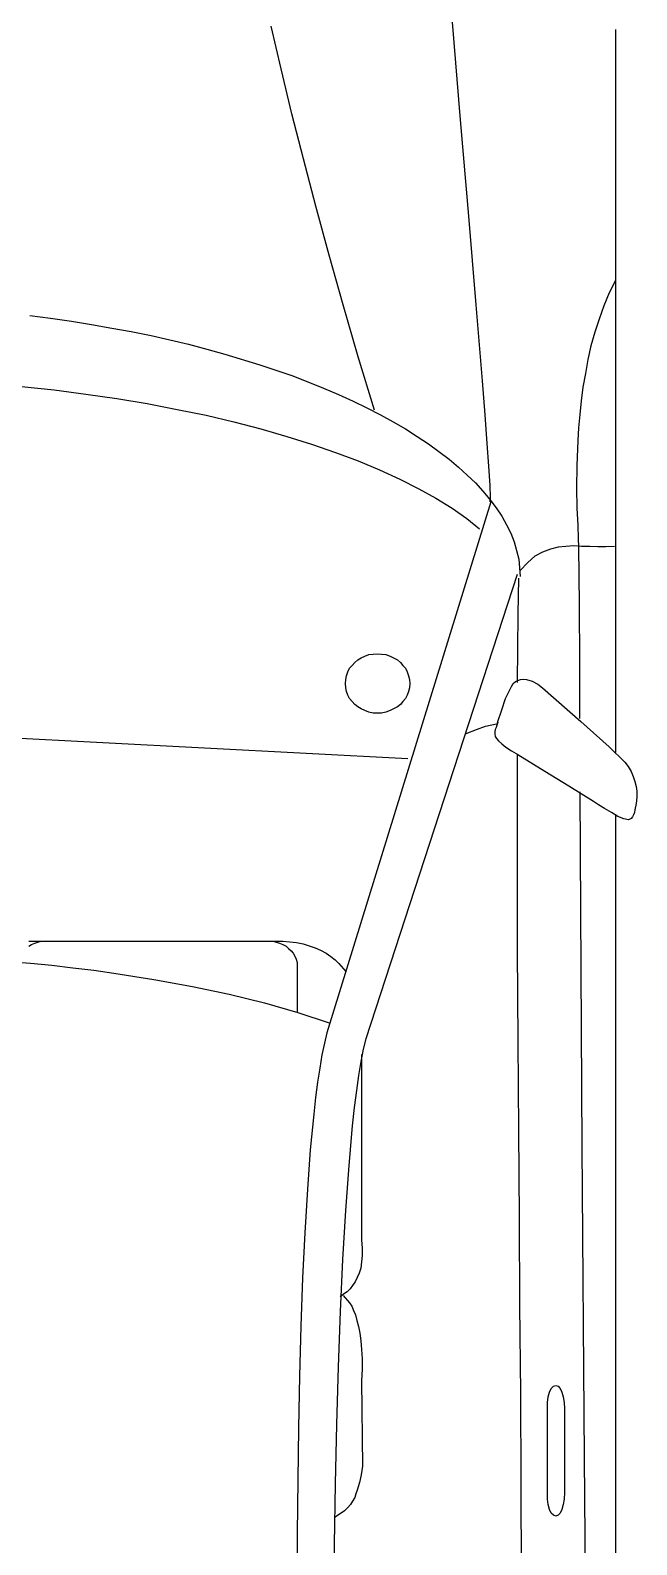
# Model space of a CAD drawing. Header units: millimetres. Extents: x 698 to 3284, y 241 to 3435.
# Drawn here: x 992.1 to 1068.6, y 1507.4 to 1698.7 of the extents above; entities that cross this region are included whole.
import ezdxf

# ---------------------------------------------------------------- set-up
doc = ezdxf.new("R2010")
doc.units = ezdxf.units.MM
doc.layers.add('Blocks', color=130, linetype='Continuous')

# ---------------------------------------------------------------- blocks, each defined once
blk = doc.blocks.new('A$C2EFE4C6E')
at = {"linetype": 'Continuous'}
for p, q in [((1.55, 1.8234), (1.5557, 1.8268)), ((1.5557, 1.8268), (1.5615, 1.8292)), ((1.5615, 1.8292), (1.5672, 1.8312)), ((1.5672, 1.8312), (1.5729, 1.8327)), ((1.5729, 1.8327), (1.5781, 1.8332)), ((1.5781, 1.8332), (1.5853, 1.8332)), ((1.5853, 1.8332), (1.5924, 1.8327)), ((1.5924, 1.8327), (1.5996, 1.8312)), ((1.5996, 1.8312), (1.6029, 1.8307)), ((1.6029, 1.8307), (1.6053, 1.8297)), ((1.6053, 1.8297), (1.6077, 1.8283)), ((1.6077, 1.8283), (1.6096, 1.8268)), ((1.6096, 1.8268), (1.6105, 1.8253)), ((1.5272, 1.8018), (1.5448, 1.8194)), ((1.5448, 1.8194), (1.55, 1.8234)), ((1.6072, 1.8116), (1.6029, 1.8042)), ((1.61, 1.8185), (1.6072, 1.8116)), ((1.611, 1.8239), (1.61, 1.8185)), ((1.6105, 1.8253), (1.611, 1.8239)), ((0.7036, 1.8087), (1.5338, 1.8087)), ((0.9918, 1.8087), (1.0061, 1.8018)), ((1.0061, 1.8018), (1.0208, 1.7954)), ((1.0208, 1.7954), (1.0361, 1.79)), ((1.2971, 1.8077), (1.2976, 1.7979)), ((1.2976, 1.7979), (1.2976, 1.7886)), ((1.4981, 1.769), (1.5272, 1.8018)), ((1.5981, 1.7964), (1.5938, 1.7895)), ((1.6029, 1.8042), (1.5981, 1.7964)), ((1.6048, 1.8087), (3.5187, 1.8087)), ((1.0361, 1.79), (1.0513, 1.7851)), ((1.0513, 1.7851), (1.067, 1.7807)), ((1.067, 1.7807), (1.0827, 1.7773)), ((1.0827, 1.7773), (1.0985, 1.7744)), ((1.0985, 1.7744), (1.1142, 1.7714)), ((1.2976, 1.7886), (1.2971, 1.7793)), ((1.2971, 1.7793), (1.2971, 1.7699)), ((1.59, 1.7837), (1.5724, 1.7552)), ((1.5938, 1.7895), (1.59, 1.7837)), ((2.3436, 1.7729), (2.6513, 1.7753)), ((1.1142, 1.7714), (1.1299, 1.7695)), ((1.1299, 1.7695), (1.1456, 1.768)), ((1.1456, 1.768), (1.1609, 1.7665)), ((1.1609, 1.7665), (1.1756, 1.7655)), ((1.1756, 1.7655), (1.2042, 1.7645)), ((1.2042, 1.7645), (1.2304, 1.7641)), ((1.2304, 1.7641), (1.2533, 1.7645)), ((1.2533, 1.7645), (1.2728, 1.7655)), ((1.2728, 1.7655), (1.2881, 1.766)), ((1.2881, 1.766), (1.2976, 1.7665)), ((1.2971, 1.7699), (1.2966, 1.7611)), ((1.2966, 1.7611), (1.2971, 1.7518)), ((1.2976, 1.7665), (1.3643, 1.767)), ((1.3643, 1.767), (1.43, 1.7675)), ((1.43, 1.7675), (1.4948, 1.7675)), ((1.4595, 1.7253), (1.4981, 1.769)), ((1.5791, 1.768), (1.9868, 1.7704)), ((1.9868, 1.7704), (2.3436, 1.7729)), ((1.2971, 1.7518), (1.298, 1.743)), ((1.298, 1.743), (1.3004, 1.7342)), ((1.5724, 1.7552), (1.5557, 1.7278)), ((2.2607, 1.7405), (2.2617, 1.743)), ((2.2617, 1.7376), (2.2607, 1.7405)), ((2.2617, 1.743), (2.2641, 1.7454)), ((2.2641, 1.7454), (2.2683, 1.7474)), ((2.2683, 1.7474), (2.2736, 1.7489)), ((2.2736, 1.7489), (2.2802, 1.7498)), ((2.2802, 1.7498), (2.2874, 1.7503)), ((2.2874, 1.7503), (2.3836, 1.7503)), ((2.2874, 1.7503), (2.2874, 1.7503)), ((2.3836, 1.7503), (2.3912, 1.7498)), ((2.3912, 1.7498), (2.3974, 1.7489)), ((2.3974, 1.7489), (2.4031, 1.7474)), ((2.4031, 1.7474), (2.4074, 1.7454)), ((2.4074, 1.7454), (2.4098, 1.743)), ((2.4098, 1.743), (2.4108, 1.7405)), ((2.4108, 1.7405), (2.4098, 1.7376)), ((1.3004, 1.7342), (1.3038, 1.7253)), ((1.3038, 1.7253), (1.3085, 1.7165)), ((1.4552, 1.7199), (1.4595, 1.7253)), ((1.5557, 1.7278), (1.5367, 1.6969)), ((2.2641, 1.7351), (2.2617, 1.7376)), ((2.2683, 1.7332), (2.2641, 1.7351)), ((2.2736, 1.7317), (2.2683, 1.7332)), ((2.2802, 1.7307), (2.2736, 1.7317)), ((2.2874, 1.7307), (2.2802, 1.7307)), ((2.3836, 1.7307), (2.2874, 1.7307)), ((2.3912, 1.7307), (2.3836, 1.7307)), ((2.3974, 1.7317), (2.3912, 1.7307)), ((2.4031, 1.7332), (2.3974, 1.7317)), ((2.4074, 1.7351), (2.4031, 1.7332)), ((2.4098, 1.7376), (2.4074, 1.7351)), ((1.3085, 1.7165), (1.3157, 1.7082)), ((1.3157, 1.7082), (1.3247, 1.6993)), ((1.4495, 1.7033), (1.45, 1.7067)), ((1.45, 1.7067), (1.4519, 1.7131)), ((1.4519, 1.7131), (1.4552, 1.7199)), ((1.2723, 1.6837), (1.2818, 1.6886)), ((1.2818, 1.6886), (1.2919, 1.6925)), ((1.2919, 1.6925), (1.3018, 1.6954)), ((1.3018, 1.6954), (1.3119, 1.6979)), ((1.3119, 1.6979), (1.3219, 1.6989)), ((1.3219, 1.6989), (1.3319, 1.6993)), ((1.3295, 1.6959), (1.8625, 1.5224)), ((1.3338, 1.6974), (1.3752, 1.6969)), ((1.3752, 1.6969), (1.4143, 1.6964)), ((1.4143, 1.6964), (1.4533, 1.6959)), ((1.45, 1.6998), (1.4495, 1.7033)), ((1.451, 1.6969), (1.45, 1.6998)), ((1.4524, 1.694), (1.451, 1.6969)), ((1.4548, 1.6915), (1.4524, 1.694)), ((1.4581, 1.6895), (1.4548, 1.6915)), ((1.4719, 1.6827), (1.4581, 1.6895)), ((1.5277, 1.6832), (1.5319, 1.6895)), ((1.5319, 1.6895), (1.5367, 1.6974)), ((1.5357, 1.6959), (1.6515, 1.6959)), ((1.6515, 1.6959), (1.7606, 1.6959)), ((1.7606, 1.6959), (1.8654, 1.6969)), ((1.8654, 1.6969), (1.9678, 1.6974)), ((1.9678, 1.6974), (2.0688, 1.6984)), ((2.0688, 1.6984), (2.1688, 1.6989)), ((2.1688, 1.6989), (2.2693, 1.6998)), ((2.2693, 1.6998), (2.3727, 1.7004)), ((2.3727, 1.7004), (2.4794, 1.7008)), ((1.2433, 1.6646), (1.2528, 1.6719)), ((1.2528, 1.6719), (1.2623, 1.6783)), ((1.2623, 1.6783), (1.2723, 1.6837)), ((1.4848, 1.6783), (1.4719, 1.6827)), ((1.4995, 1.6734), (1.4848, 1.6783)), ((1.4991, 1.6739), (1.5024, 1.6729)), ((1.5038, 1.6596), (1.501, 1.6724)), ((1.5024, 1.6729), (1.5052, 1.6719)), ((1.5052, 1.6719), (1.5076, 1.6709)), ((1.5076, 1.6709), (1.51, 1.6704)), ((1.51, 1.6704), (1.5124, 1.6704)), ((1.5124, 1.6704), (1.5153, 1.6709)), ((1.5153, 1.6709), (1.5176, 1.6724)), ((1.5176, 1.6724), (1.5205, 1.6748)), ((1.5205, 1.6748), (1.5238, 1.6783)), ((1.5238, 1.6783), (1.5277, 1.6832)), ((1.107, 1.6562), (1.0199, 1.6489)), ((1.1461, 1.6592), (1.107, 1.6562)), ((1.179, 1.6616), (1.1461, 1.6592)), ((1.2051, 1.6636), (1.179, 1.6616)), ((1.2271, 1.665), (1.2051, 1.6636)), ((1.2242, 1.6484), (1.2337, 1.6567)), ((1.2409, 1.6655), (1.2271, 1.665)), ((1.2337, 1.6567), (1.2433, 1.6646)), ((1.2461, 1.665), (1.2409, 1.6655)), ((1.2461, 1.666), (1.8558, 1.4778)), ((1.2652, 1.6381), (1.2771, 1.6528)), ((1.5076, 1.6494), (1.5038, 1.6596)), ((0.9179, 1.6405), (0.8074, 1.6312)), ((1.0199, 1.6489), (0.9179, 1.6405)), ((1.2061, 1.6288), (1.2152, 1.6386)), ((1.2152, 1.6386), (1.2242, 1.6484)), ((1.2533, 1.6214), (1.2652, 1.6381)), ((1.5119, 1.6376), (1.5076, 1.6494)), ((0.8074, 1.6312), (0.695, 1.6219)), ((1.188, 1.6062), (1.1971, 1.618)), ((1.1971, 1.618), (1.2061, 1.6288)), ((1.2418, 1.6028), (1.2533, 1.6214)), ((1.1794, 1.5944), (1.188, 1.6062)), ((1.2309, 1.5832), (1.2418, 1.6028)), ((1.1709, 1.5812), (1.1794, 1.5944)), ((1.2199, 1.5616), (1.2309, 1.5832)), ((1.1542, 1.5538), (1.1623, 1.568)), ((1.1623, 1.568), (1.1709, 1.5812)), ((1.4338, 1.565), (1.4371, 1.568)), ((1.4371, 1.568), (1.4414, 1.5699)), ((1.4414, 1.5699), (1.4457, 1.5714)), ((1.4457, 1.5714), (1.45, 1.5724)), ((1.45, 1.5724), (1.4548, 1.5729)), ((1.4548, 1.5729), (1.4595, 1.5724)), ((1.4595, 1.5724), (1.4638, 1.5714)), ((1.4638, 1.5714), (1.4681, 1.5699)), ((1.4681, 1.5699), (1.4719, 1.568)), ((1.4719, 1.568), (1.4752, 1.565)), ((1.541, 1.5704), (1.5167, 1.1038)), ((1.1461, 1.5391), (1.1542, 1.5538)), ((1.2094, 1.5381), (1.2199, 1.5616)), ((1.4214, 1.5454), (1.4233, 1.5503)), ((1.4233, 1.5503), (1.4252, 1.5543)), ((1.4252, 1.5543), (1.4276, 1.5587)), ((1.4276, 1.5587), (1.4305, 1.5621)), ((1.4305, 1.5621), (1.4338, 1.565)), ((1.4752, 1.565), (1.4786, 1.5621)), ((1.4786, 1.5621), (1.4814, 1.5587)), ((1.4814, 1.5587), (1.4838, 1.5543)), ((1.4838, 1.5543), (1.4857, 1.5503)), ((1.4857, 1.5503), (1.4876, 1.5454)), ((1.1409, 1.5322), (1.0794, 1.5136)), ((1.138, 1.5234), (1.1461, 1.5391)), ((1.199, 1.5136), (1.2094, 1.5381)), ((1.4205, 1.5357), (1.4209, 1.5405)), ((1.4209, 1.5307), (1.4205, 1.5357)), ((1.4205, 1.5357), (1.4205, 1.5357)), ((1.4209, 1.5405), (1.4214, 1.5454)), ((1.4214, 1.5258), (1.4209, 1.5307)), ((1.4876, 1.5454), (1.4886, 1.5405)), ((1.4886, 1.5307), (1.4876, 1.5258)), ((1.4886, 1.5405), (1.4886, 1.5357)), ((1.4886, 1.5357), (1.4886, 1.5307)), ((1.0794, 1.5136), (1.0199, 1.4964)), ((1.1304, 1.5077), (1.138, 1.5234)), ((1.1894, 1.4876), (1.199, 1.5136)), ((1.4233, 1.5214), (1.4214, 1.5258)), ((1.4252, 1.517), (1.4233, 1.5214)), ((1.4276, 1.5131), (1.4252, 1.517)), ((1.4305, 1.5097), (1.4276, 1.5131)), ((1.4814, 1.5131), (1.4786, 1.5097)), ((1.4838, 1.517), (1.4814, 1.5131)), ((1.4857, 1.5214), (1.4838, 1.517)), ((1.4876, 1.5258), (1.4857, 1.5214)), ((1.8625, 1.5224), (1.8744, 1.5195)), ((1.8744, 1.5195), (1.8887, 1.5165)), ((1.8807, 1.5175), (2.0935, 1.5175)), ((1.8887, 1.5165), (1.9049, 1.5141)), ((1.9049, 1.5141), (1.922, 1.5116)), ((2.0935, 1.5175), (2.1031, 1.518)), ((2.1031, 1.518), (2.1116, 1.518)), ((2.1116, 1.518), (2.1188, 1.5175)), ((2.1188, 1.5175), (2.1259, 1.5165)), ((2.1259, 1.5165), (2.1316, 1.5146)), ((2.1316, 1.5146), (2.1369, 1.5126)), ((2.186, 1.5121), (2.1931, 1.5141)), ((2.1931, 1.5141), (2.2007, 1.5155)), ((2.2007, 1.5155), (2.2093, 1.5165)), ((2.2093, 1.5165), (2.2193, 1.5175)), ((2.2193, 1.5175), (2.2302, 1.518)), ((2.2302, 1.518), (2.2421, 1.518)), ((2.2421, 1.518), (2.2555, 1.5175)), ((2.2555, 1.5175), (2.3536, 1.5185)), ((2.3536, 1.5185), (2.3632, 1.517)), ((2.3632, 1.517), (2.3722, 1.5151)), ((2.3722, 1.5151), (2.3808, 1.5126)), ((1.0199, 1.4964), (0.9627, 1.4802)), ((1.1228, 1.491), (1.1304, 1.5077)), ((1.4338, 1.5067), (1.4305, 1.5097)), ((1.4371, 1.5038), (1.4338, 1.5067)), ((1.4414, 1.5018), (1.4371, 1.5038)), ((1.4457, 1.5004), (1.4414, 1.5018)), ((1.45, 1.4994), (1.4457, 1.5004)), ((1.4548, 1.4989), (1.45, 1.4994)), ((1.4595, 1.4994), (1.4548, 1.4989)), ((1.4638, 1.5004), (1.4595, 1.4994)), ((1.4681, 1.5018), (1.4638, 1.5004)), ((1.4719, 1.5038), (1.4681, 1.5018)), ((1.4752, 1.5067), (1.4719, 1.5038)), ((1.4786, 1.5097), (1.4752, 1.5067)), ((1.7763, 1.4915), (1.7853, 1.4996)), ((1.922, 1.5116), (1.9416, 1.5092)), ((1.9416, 1.5092), (1.9625, 1.5067)), ((1.9625, 1.5067), (2.0083, 1.5028)), ((2.0083, 1.5028), (2.0597, 1.4989)), ((2.0597, 1.4989), (2.1159, 1.4955)), ((2.1369, 1.5126), (2.1416, 1.5101)), ((2.1416, 1.5101), (2.1459, 1.5072)), ((2.1459, 1.5072), (2.1497, 1.5043)), ((2.1497, 1.5043), (2.1531, 1.5008)), ((2.1531, 1.5008), (2.1559, 1.4969)), ((2.1559, 1.4969), (2.1588, 1.493)), ((2.1574, 1.4964), (2.1659, 1.5038)), ((2.1659, 1.5038), (2.1697, 1.5062)), ((2.1697, 1.5062), (2.1745, 1.5082)), ((2.1745, 1.5082), (2.1797, 1.5106)), ((2.1797, 1.5106), (2.186, 1.5121)), ((2.3808, 1.5126), (2.3851, 1.5111)), ((2.3851, 1.5111), (2.3893, 1.5097)), ((2.3893, 1.5097), (2.3936, 1.5072)), ((2.3936, 1.5072), (2.3974, 1.5048)), ((2.3974, 1.5048), (2.4008, 1.5018)), ((2.4008, 1.5018), (2.4046, 1.4979)), ((2.4046, 1.4979), (2.4074, 1.494)), ((0.9627, 1.4802), (0.9065, 1.465)), ((1.1156, 1.4739), (1.1228, 1.491)), ((1.1799, 1.4602), (1.1894, 1.4876)), ((1.7644, 1.4768), (1.7682, 1.4822)), ((1.7682, 1.4822), (1.772, 1.4871)), ((1.772, 1.4871), (1.7763, 1.4915)), ((1.8325, 1.4445), (1.8444, 1.4802)), ((2.1159, 1.4955), (2.1759, 1.493)), ((2.1759, 1.493), (2.2393, 1.4906)), ((2.2393, 1.4906), (2.3055, 1.4886)), ((2.3055, 1.4886), (2.3736, 1.4871)), ((2.3736, 1.4871), (2.4432, 1.4861)), ((2.4074, 1.494), (2.4125, 1.4866)), ((2.4432, 1.4861), (2.5137, 1.4856)), ((0.9065, 1.465), (0.8522, 1.4508)), ((1.1013, 1.4386), (1.1156, 1.4739)), ((1.7558, 1.4572), (1.7582, 1.4641)), ((1.7582, 1.4641), (1.761, 1.4704)), ((1.761, 1.4704), (1.7644, 1.4768)), ((1.8558, 1.4778), (1.8677, 1.4749)), ((1.8677, 1.4749), (1.8811, 1.4719)), ((1.8811, 1.4719), (1.8963, 1.4695)), ((1.8963, 1.4695), (1.9125, 1.467)), ((1.9125, 1.467), (1.9301, 1.4646)), ((1.9301, 1.4646), (1.9492, 1.4626)), ((1.9492, 1.4626), (1.9902, 1.4587)), ((0.8522, 1.4508), (0.8003, 1.4376)), ((1.1709, 1.4317), (1.1799, 1.4602)), ((1.752, 1.443), (1.7534, 1.4503)), ((1.7534, 1.4503), (1.7558, 1.4572)), ((1.771, 1.4425), (1.7749, 1.4435)), ((1.7749, 1.4435), (1.7787, 1.4435)), ((1.7787, 1.4435), (1.8322, 1.4435)), ((1.8215, 1.4063), (1.8325, 1.4445)), ((1.9902, 1.4587), (2.0354, 1.4553)), ((2.0354, 1.4553), (2.0854, 1.4523)), ((2.0854, 1.4523), (2.1373, 1.4499)), ((2.1373, 1.4499), (2.1926, 1.4479)), ((2.1926, 1.4479), (2.2502, 1.4464)), ((2.2502, 1.4464), (2.3093, 1.445)), ((2.3093, 1.445), (2.3693, 1.4445)), ((2.3693, 1.4445), (2.4303, 1.4435)), ((2.4303, 1.4435), (2.5527, 1.443)), ((0.8003, 1.4376), (0.7488, 1.4254)), ((1.0885, 1.4009), (1.1013, 1.4386)), ((1.1623, 1.4018), (1.1709, 1.4317)), ((1.7506, 1.4273), (1.7511, 1.4352)), ((1.7506, 1.1357), (1.7506, 1.4273)), ((1.7511, 1.4352), (1.752, 1.443)), ((1.7529, 1.4234), (1.7544, 1.4273)), ((1.7544, 1.4273), (1.7563, 1.4308)), ((1.7563, 1.4308), (1.7591, 1.4337)), ((1.7591, 1.4337), (1.7615, 1.4366)), ((1.7615, 1.4366), (1.7644, 1.4391)), ((1.7644, 1.4391), (1.7677, 1.441)), ((1.7677, 1.441), (1.771, 1.4425)), ((0.7488, 1.4254), (0.6998, 1.4136)), ((1.7506, 1.4156), (1.7515, 1.42)), ((1.7506, 1.4116), (1.7506, 1.4156)), ((1.7506, 1.1538), (1.7506, 1.4116)), ((1.7515, 1.42), (1.7529, 1.4234)), ((1.0766, 1.3607), (1.0885, 1.4009)), ((1.1542, 1.371), (1.1623, 1.4018)), ((1.8115, 1.3656), (1.8215, 1.4063)), ((1.0708, 1.3401), (1.0766, 1.3607)), ((1.1466, 1.3391), (1.1542, 1.371)), ((1.8025, 1.3234), (1.8115, 1.3656)), ((1.0651, 1.319), (1.0708, 1.3401)), ((1.1399, 1.3058), (1.1466, 1.3391)), ((1.7944, 1.2793), (1.8025, 1.3234)), ((1.0599, 1.2974), (1.0651, 1.319)), ((1.1332, 1.2715), (1.1399, 1.3058)), ((1.0551, 1.2759), (1.0599, 1.2974)), ((1.0503, 1.2533), (1.0551, 1.2759)), ((1.1275, 1.2367), (1.1332, 1.2715)), ((1.7872, 1.2332), (1.7944, 1.2793)), ((1.0465, 1.2308), (1.0503, 1.2533)), ((1.1223, 1.2013), (1.1275, 1.2367)), ((1.0423, 1.2077), (1.0465, 1.2308)), ((1.7839, 1.2102), (1.7872, 1.2332)), ((1.0384, 1.1847), (1.0423, 1.2077)), ((1.1175, 1.1646), (1.1223, 1.2013)), ((1.7811, 1.1861), (1.7839, 1.2102)), ((1.0351, 1.1607), (1.0384, 1.1847)), ((1.7782, 1.1621), (1.7811, 1.1861)), ((1.0322, 1.1367), (1.0351, 1.1607)), ((1.1137, 1.1274), (1.1175, 1.1646)), ((1.7506, 1.1499), (1.7506, 1.1538)), ((1.7515, 1.146), (1.7506, 1.1499)), ((1.7758, 1.1376), (1.7782, 1.1621)), ((1.7529, 1.1425), (1.7515, 1.146)), ((1.7544, 1.1386), (1.7529, 1.1425)), ((1.7563, 1.1357), (1.7544, 1.1386)), ((1.7739, 1.1126), (1.7758, 1.1376))]:
    blk.add_line(p, q, dxfattribs=at)

msp = doc.modelspace()

# ---------------------------------------------------------------- block references
at = {"layer": 'Blocks', "xscale": 110, "yscale": 110, "zscale": 110, "rotation": 270}
msp.add_blockref('A$C2EFE4C6E', (866.98, 1776.19), dxfattribs=at)

doc.saveas('drawing.dxf')
